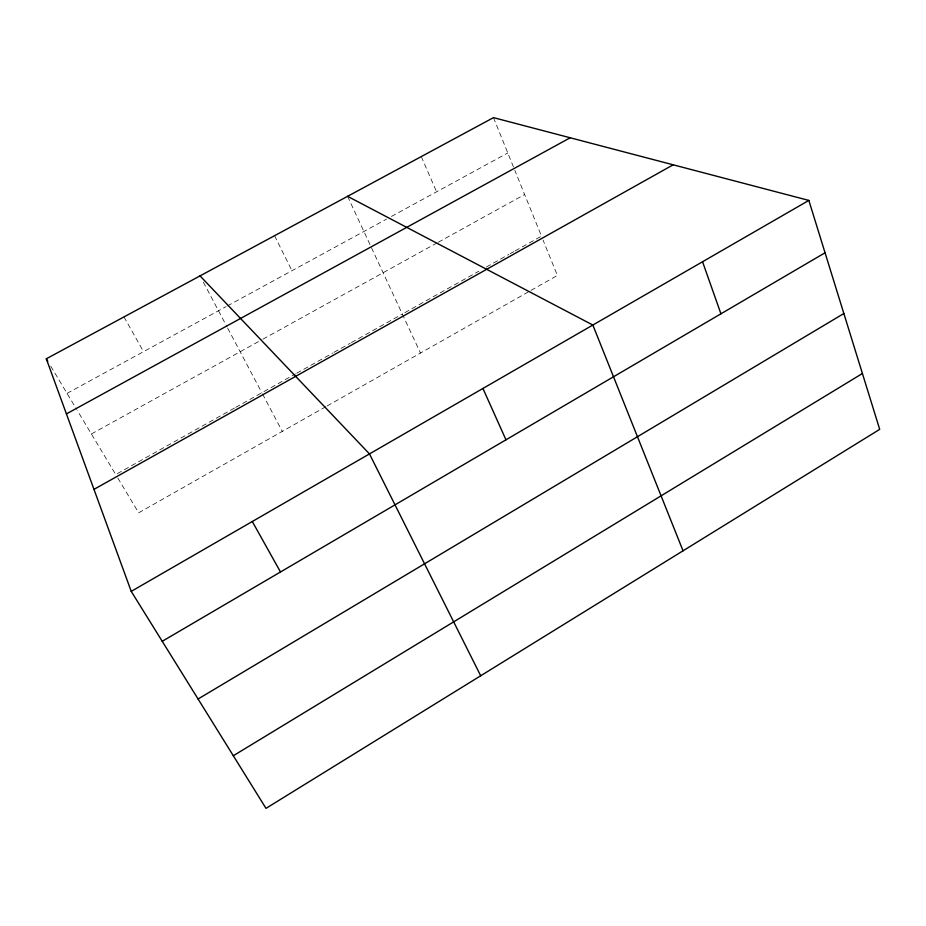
<?xml version="1.0" encoding="UTF-8"?>
<svg xmlns="http://www.w3.org/2000/svg" width="926" height="926" viewBox="0 0 926 926"><rect width="100%" height="100%" fill="white"/><g stroke="black" fill="none" stroke-linecap="round" stroke-linejoin="round"><path stroke-width="0.69" stroke-dasharray="4.63 3.47" d="M325.894 406.664L138.668 512.807L116.468 475.779M327.144 405.958L529.765 291.1M531.015 290.382L557.383 275.439L543.064 240.077M234.417 408.088L115.727 474.552L77.367 410.588M235.667 407.394L295.452 373.919M296.69 373.213L332.77 353.014M334.02 352.32L350.167 343.28M351.405 342.585L402.324 314.064M404.836 312.664L478.846 271.214M486.37 267.012L508.906 254.384M510.168 253.678L513.918 251.583M515.169 250.877L541.479 236.153L514.856 170.396M91.385 433.958L261.688 339.842M262.961 339.136L437.014 242.936M438.276 242.253L524.625 194.529M67.042 393.376L226.083 306.622M227.356 305.939L386.466 219.149M391.478 216.418L507.795 152.975M50.745 366.21L76.627 409.361M123.968 316.912L143.542 351.649M203.326 282.117L227.032 326.901M227.68 328.151L261.85 392.728M262.509 393.967L282.303 431.377M274.559 235.702L291.933 270.716M347.574 196.324L420.462 353.061M421.284 156.575L436.586 191.821M493.489 117.637L514.312 169.064"/><path stroke-width="1.39" d="M233.317 755.743L862.419 373.502M198.071 699.003L843.852 313.52M162.235 641.301L825.054 252.775M131.226 591.367L808.849 200.421L879.7 429.351L265.993 808.363L131.226 591.367L46.3 358.802L493.489 117.637L808.849 200.421M93.977 489.356L673.19 164.805M66.417 413.899L570.184 137.766M347.574 196.324L592.848 325.038L683.041 550.808M200.039 275.89L369.474 453.914L480.687 675.772M46.3 358.802L47.782 361.267M252.3 521.512L280.497 571.979M482.932 388.457L505.966 439.815M702.556 261.745L720.926 313.81"/></g></svg>
